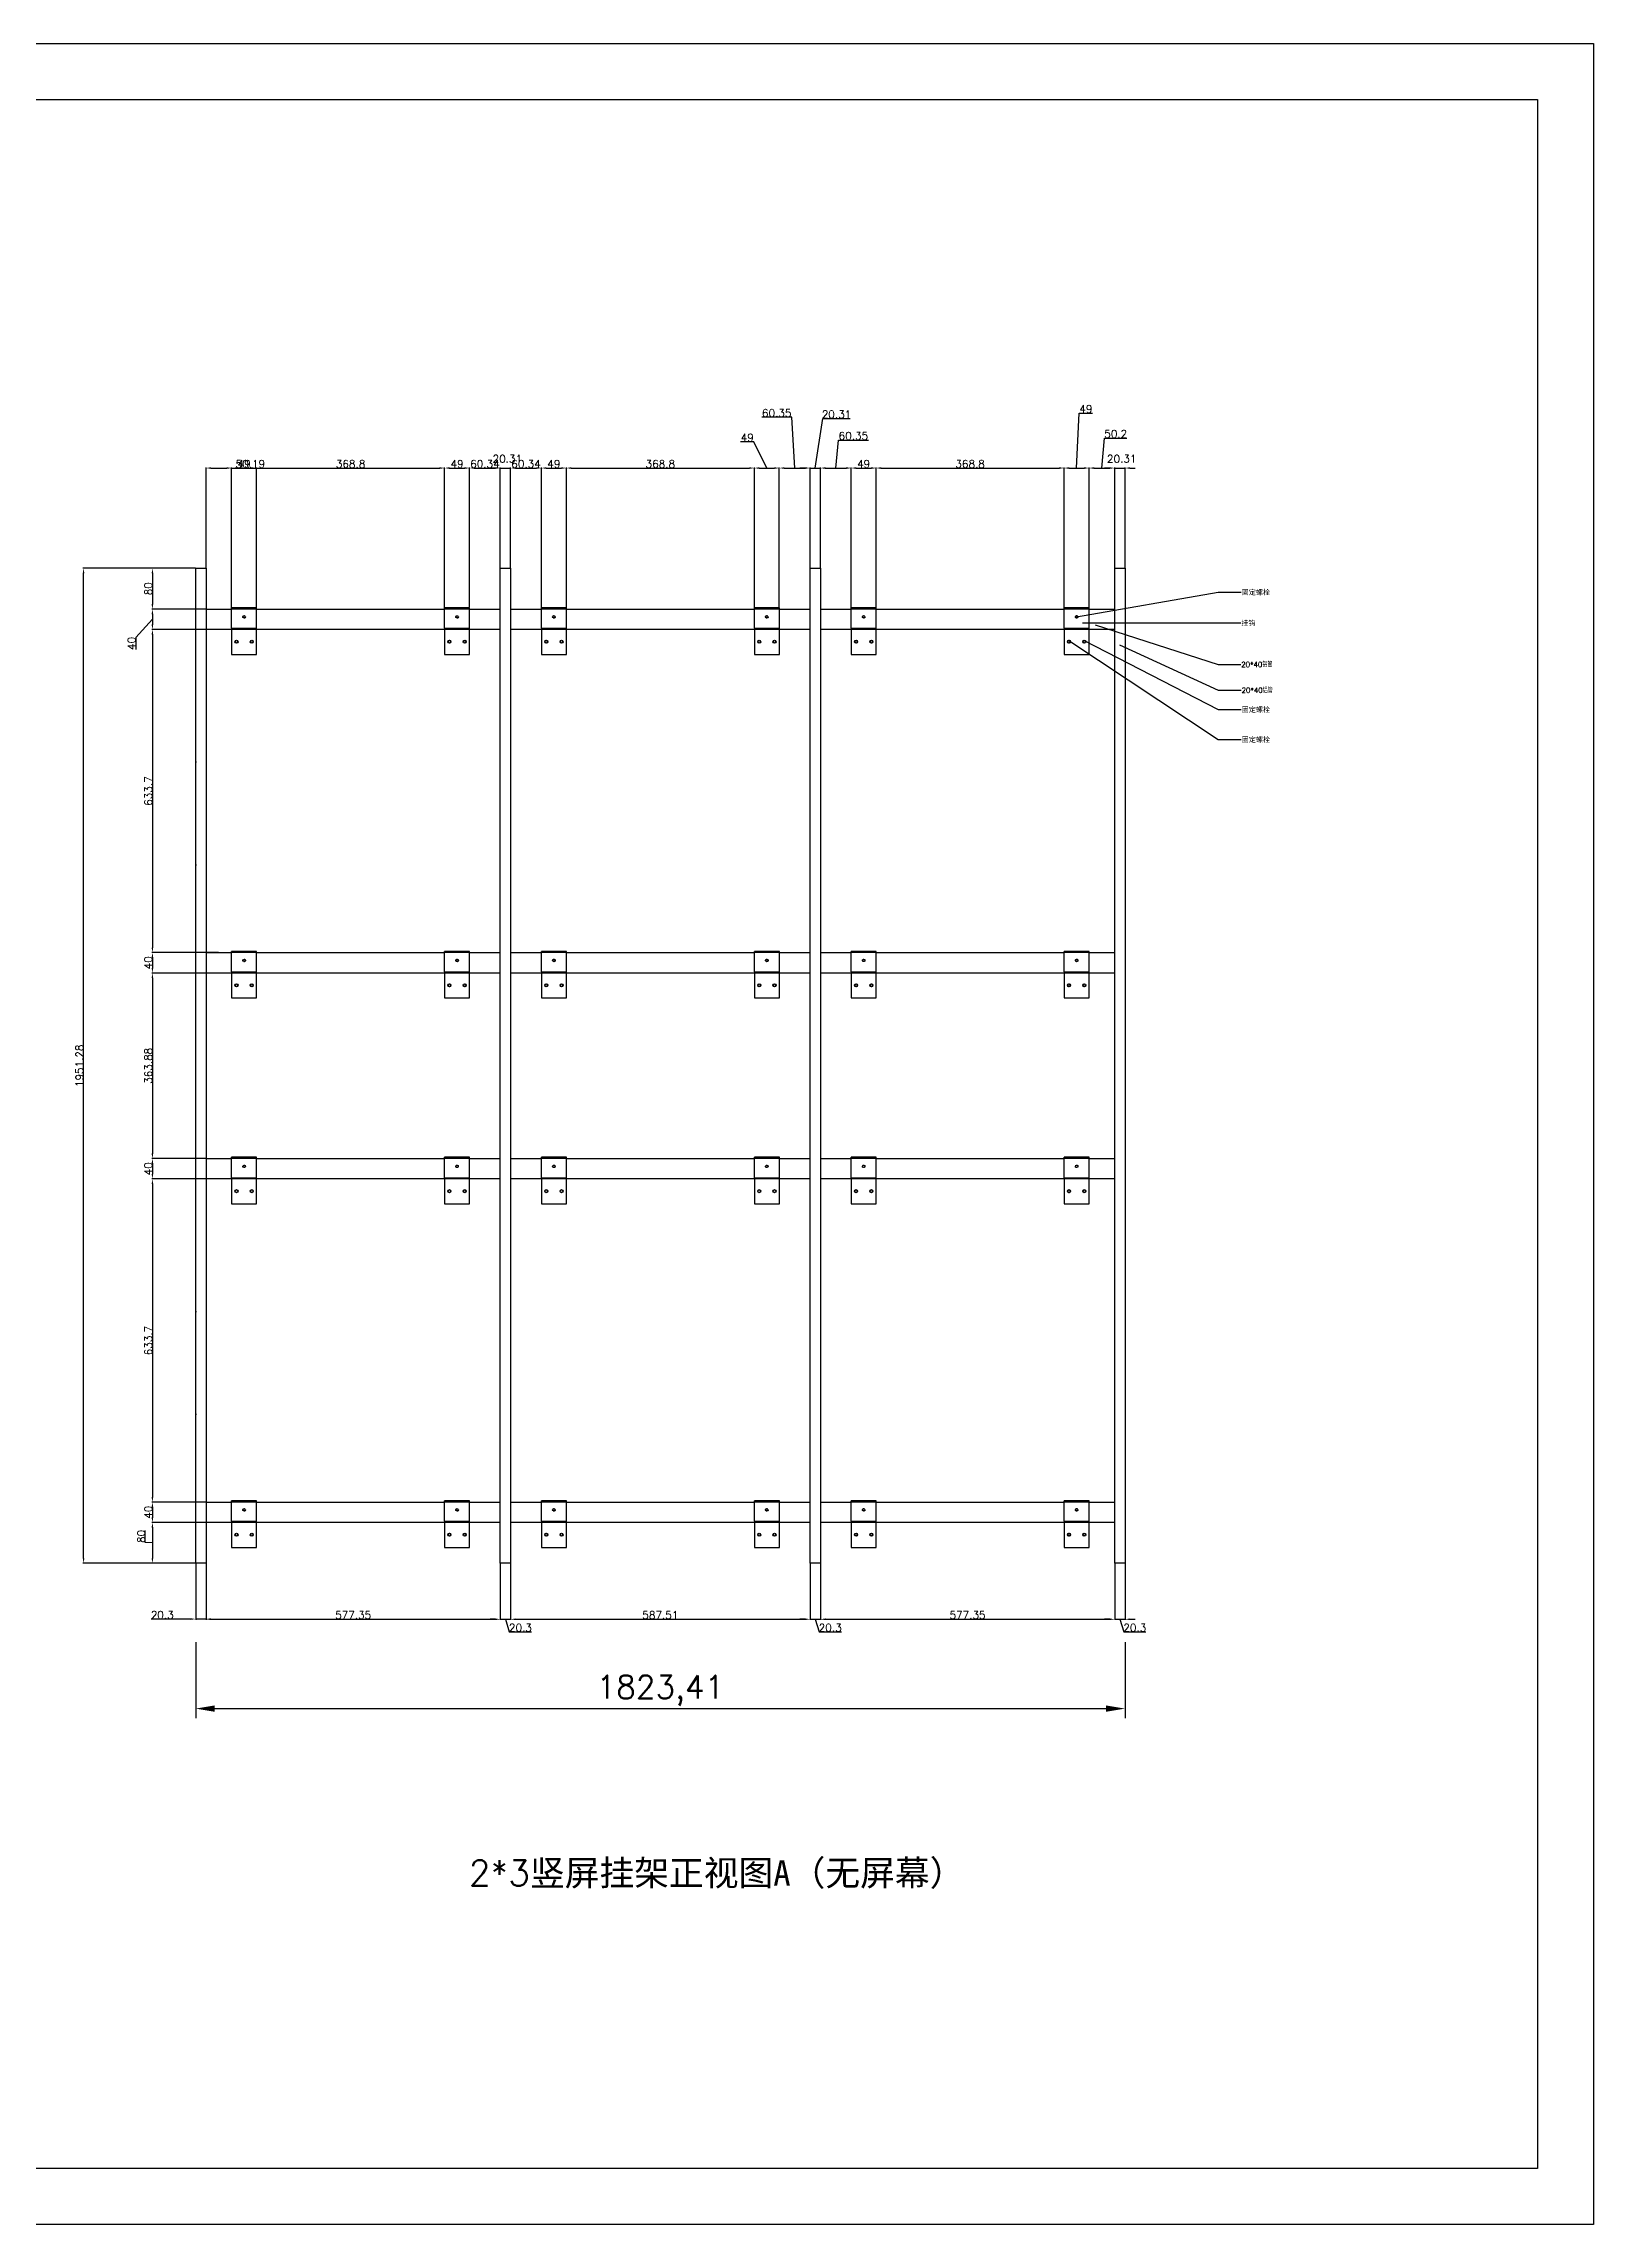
# Model space of a CAD drawing. Header units: millimetres. Extents: x -207 to 14821, y -6397 to 3639.
# Drawn here: x 2801 to 5841, y -6397 to -2120 of the extents above; entities that cross this region are included whole.
import ezdxf

# ---------------------------------------------------------------- set-up
doc = ezdxf.new("R2010")
doc.units = ezdxf.units.MM
doc.linetypes.add('HIDDEN', pattern=[0.375, 0.25, -0.125])
for name, color, linetype in [('02___PRT_ALL_AXES', 7, 'Continuous'), ('DEFAULT_2', 8, 'HIDDEN'), ('图框', 7, 'Continuous')]:
    doc.layers.add(name, color=color, linetype=linetype)
doc.layers.add('粗实线', color=7, linetype='Continuous', lineweight=25)
doc.styles.get("Standard").update_dxf_attribs({"font": 'txt', "bigfont": 'gbcbig.shx'})
doc.dimstyles.new('1-15', dxfattribs={"dimscale": 15, "dimtxt": 3, "dimasz": 2.5, "dimexe": 1.25, "dimexo": 0.625, "dimtad": 1, "dimtxsty": 'Standard', "dimcen": 2.5, "dimclrd": 4, "dimclre": 4, "dimclrt": 4, "dimadec": 0, "dimazin": 0, "dimtfac": 1, "dimtmove": 0, "dimatfit": 3, "dimfxl": 100, "dimfxlon": 1, "dimtfillclr": 4, "dimarcsym": 0})
doc.dimstyles.new('ISO-25', dxfattribs={"dimtxt": 7, "dimasz": 5, "dimexe": 1.25, "dimexo": 0.625, "dimtad": 1, "dimtxsty": 'Standard', "dimcen": 2.5, "dimclrd": 4, "dimclre": 4, "dimclrt": 4, "dimadec": 0, "dimazin": 0, "dimtfac": 1, "dimtmove": 0, "dimatfit": 3, "dimfxl": 1, "dimarcsym": 0})
doc.dimstyles.new('副本 ISO-25', dxfattribs={"dimtxt": 15, "dimasz": 10, "dimexe": 1.25, "dimexo": 0.625, "dimtad": 1, "dimdsep": 46, "dimtxsty": 'Standard', "dimcen": 2.5, "dimclrd": 4, "dimclre": 4, "dimclrt": 4, "dimadec": 0, "dimazin": 0, "dimtfac": 1, "dimtmove": 0, "dimatfit": 3, "dimfxl": 1, "dimarcsym": 0})

# ---------------------------------------------------------------- blocks, each defined once
blk = doc.blocks.new('hgfdhgdhgd')
at = {"color": 3, "linetype": 'Continuous'}
for p, q in [((-21144.3, 10464.5), (-21193.3, 10464.5)), ((-21193.3, 10424.5), (-21193.3, 10464.5)), ((-21144.3, 10462), (-21193.3, 10462)), ((-21144.3, 10424.5), (-21144.3, 10464.5)), ((-21193.3, 10424.5), (-21144.3, 10424.5))]:
    blk.add_line(p, q, dxfattribs=at)
at = {"color": 7, "linetype": 'Continuous'}
for p, q in [((-21193.3, 10424.5), (-21193.3, 10373)), ((-21144.3, 10373), (-21144.3, 10424.5))]:
    blk.add_line(p, q, dxfattribs=at)
at = {"layer": '02___PRT_ALL_AXES', "color": 7, "linetype": 'Continuous'}
blk.add_line((-21193.3, 10373), (-21144.3, 10373), dxfattribs=at)
at = {"layer": '02___PRT_ALL_AXES', "color": 3, "linetype": 'Continuous'}
blk.add_circle((-21168.8, 10446.7), 2.1, dxfattribs=at)
at = {"layer": '02___PRT_ALL_AXES', "color": 7, "linetype": 'Continuous'}
for centre in [(-21183.8, 10398), (-21153.8, 10398)]:
    blk.add_circle(centre, 3, dxfattribs=at)
at = {"layer": 'DEFAULT_2', "color": 8, "linetype": 'HIDDEN'}
blk.add_circle((-21168.8, 10446.7), 2.5, dxfattribs=at)
blk = doc.blocks.new('S')
at = {"color": 2}
for p, q in [((3203.4, 2460.5), (3223.7, 2460.5)), ((3203.4, 509.2), (3203.4, 2460.5)), ((3223.7, 2460.5), (3223.7, 509.2)), ((3223.7, 509.2), (3203.4, 509.2))]:
    blk.add_line(p, q, dxfattribs=at)
blk = doc.blocks.new('*D68')
at = {"color": 4, "lineweight": -2}
for p, q in [((3098.9, -5255.4), (3098.9, -5404.4)), ((4922.3, -5255.4), (4922.3, -5404.4)), ((3136.4, -5385.6), (4884.8, -5385.6))]:
    blk.add_line(p, q, dxfattribs=at)
at = {"color": 4}
for points in [[(3136.4, -5379.4), (3136.4, -5391.9), (3098.9, -5385.6)], [(4884.8, -5379.4), (4884.8, -5391.9), (4922.3, -5385.6)]]:
    blk.add_solid(points, dxfattribs=at)
at = {"layer": 'Defpoints', "color": 0}
for p in [(3098.9, -5246), (4922.3, -5246), (4922.3, -5385.6)]:
    blk.add_point(p, dxfattribs=at)
at = {"color": 4, "insert": (4010.6, -5350), "char_height": 45, "attachment_point": 5}
blk.add_mtext('1823,41', dxfattribs=at)
blk = doc.blocks.new('*D89')
at = {"color": 4, "lineweight": -2}
for p, q in [((3098.3, -3149.3), (2877.7, -3149.3)), ((2879, -5090.6), (2879, -3159.3)), ((3098.3, -5100.6), (2877.7, -5100.6))]:
    blk.add_line(p, q, dxfattribs=at)
at = {"color": 4}
for points in [[(2877.3, -3159.3), (2880.6, -3159.3), (2879, -3149.3)], [(2877.3, -5090.6), (2880.6, -5090.6), (2879, -5100.6)]]:
    blk.add_solid(points, dxfattribs=at)
at = {"layer": 'Defpoints', "color": 0}
for p in [(2879, -3149.3), (3098.9, -3149.3), (3098.9, -5100.6)]:
    blk.add_point(p, dxfattribs=at)
at = {"color": 4, "insert": (2870.9, -4125), "char_height": 15, "attachment_point": 5, "rotation": 90}
blk.add_mtext('1951.28', dxfattribs=at)
blk = doc.blocks.new('*D90')
at = {"color": 4, "lineweight": -2}
for p, q in [((3098.9, -5101.2), (3098.9, -5211.2)), ((3119.2, -5101.2), (3119.2, -5211.2)), ((3088.9, -5210), (3011.4, -5210)), ((3119.2, -5210), (3098.9, -5210)), ((3129.2, -5210), (3139.2, -5210))]:
    blk.add_line(p, q, dxfattribs=at)
at = {"color": 4}
for points in [[(3088.9, -5208.3), (3088.9, -5211.7), (3098.9, -5210)], [(3129.2, -5208.3), (3129.2, -5211.7), (3119.2, -5210)]]:
    blk.add_solid(points, dxfattribs=at)
at = {"layer": 'Defpoints', "color": 0}
for p in [(3098.9, -5100.6), (3119.2, -5100.6), (3119.2, -5210)]:
    blk.add_point(p, dxfattribs=at)
at = {"color": 4, "insert": (3033.3, -5201.9), "char_height": 15, "attachment_point": 5}
blk.add_mtext('20.3', dxfattribs=at)
blk = doc.blocks.new('*D91')
at = {"color": 4, "lineweight": -2}
for p, q in [((3119.2, -5101.2), (3119.2, -5211.7)), ((3696.6, -5101.2), (3696.6, -5211.7)), ((3129.2, -5210.4), (3686.6, -5210.4))]:
    blk.add_line(p, q, dxfattribs=at)
at = {"color": 4}
for points in [[(3129.2, -5208.7), (3129.2, -5212.1), (3119.2, -5210.4)], [(3686.6, -5208.7), (3686.6, -5212.1), (3696.6, -5210.4)]]:
    blk.add_solid(points, dxfattribs=at)
at = {"layer": 'Defpoints', "color": 0}
for p in [(3119.2, -5100.6), (3696.6, -5100.6), (3696.6, -5210.4)]:
    blk.add_point(p, dxfattribs=at)
at = {"color": 4, "insert": (3407.9, -5202.3), "char_height": 15, "attachment_point": 5}
blk.add_mtext('577.35', dxfattribs=at)
blk = doc.blocks.new('*D92')
at = {"color": 4, "lineweight": -2}
for p, q in [((3696.6, -5101.2), (3696.6, -5211.7)), ((3716.9, -5101.2), (3716.9, -5211.7)), ((3686.6, -5210.4), (3676.6, -5210.4)), ((3696.6, -5210.4), (3716.9, -5210.4)), ((3696.6, -5210.4), (3716.9, -5210.4)), ((3706.7, -5210.4), (3714.1, -5235.1)), ((3726.9, -5210.4), (3736.9, -5210.4)), ((3714.1, -5235.1), (3757.9, -5235.1))]:
    blk.add_line(p, q, dxfattribs=at)
at = {"color": 4}
for points in [[(3686.6, -5208.7), (3686.6, -5212.1), (3696.6, -5210.4)], [(3726.9, -5208.7), (3726.9, -5212.1), (3716.9, -5210.4)]]:
    blk.add_solid(points, dxfattribs=at)
at = {"layer": 'Defpoints', "color": 0}
for p in [(3696.6, -5100.6), (3716.9, -5100.6), (3716.9, -5210.4)]:
    blk.add_point(p, dxfattribs=at)
at = {"color": 4, "insert": (3736, -5227), "char_height": 15, "attachment_point": 5}
blk.add_mtext('20.3', dxfattribs=at)
blk = doc.blocks.new('*D93')
at = {"color": 4, "lineweight": -2}
for p, q in [((3716.9, -5101.2), (3716.9, -5211.7)), ((4304.4, -5101.2), (4304.4, -5211.7)), ((3726.9, -5210.4), (4294.4, -5210.4))]:
    blk.add_line(p, q, dxfattribs=at)
at = {"color": 4}
for points in [[(3726.9, -5208.7), (3726.9, -5212.1), (3716.9, -5210.4)], [(4294.4, -5208.7), (4294.4, -5212.1), (4304.4, -5210.4)]]:
    blk.add_solid(points, dxfattribs=at)
at = {"layer": 'Defpoints', "color": 0}
for p in [(3716.9, -5100.6), (4304.4, -5100.6), (4304.4, -5210.4)]:
    blk.add_point(p, dxfattribs=at)
at = {"color": 4, "insert": (4010.6, -5202.3), "char_height": 15, "attachment_point": 5}
blk.add_mtext('587.51', dxfattribs=at)
blk = doc.blocks.new('*D94')
at = {"color": 4, "lineweight": -2}
for p, q in [((4304.4, -5101.2), (4304.4, -5211.7)), ((4324.7, -5101.2), (4324.7, -5211.7)), ((4294.4, -5210.4), (4284.4, -5210.4)), ((4304.4, -5210.4), (4324.7, -5210.4)), ((4304.4, -5210.4), (4324.7, -5210.4)), ((4314.5, -5210.4), (4321.9, -5235.1)), ((4334.7, -5210.4), (4344.7, -5210.4)), ((4321.9, -5235.1), (4365.7, -5235.1))]:
    blk.add_line(p, q, dxfattribs=at)
at = {"color": 4}
for points in [[(4294.4, -5208.7), (4294.4, -5212.1), (4304.4, -5210.4)], [(4334.7, -5208.7), (4334.7, -5212.1), (4324.7, -5210.4)]]:
    blk.add_solid(points, dxfattribs=at)
at = {"layer": 'Defpoints', "color": 0}
for p in [(4304.4, -5100.6), (4324.7, -5100.6), (4324.7, -5210.4)]:
    blk.add_point(p, dxfattribs=at)
at = {"color": 4, "insert": (4343.8, -5227), "char_height": 15, "attachment_point": 5}
blk.add_mtext('20.3', dxfattribs=at)
blk = doc.blocks.new('*D95')
at = {"color": 4, "lineweight": -2}
for p, q in [((4324.7, -5101.2), (4324.7, -5211.7)), ((4902, -5101.2), (4902, -5211.7)), ((4334.7, -5210.4), (4892, -5210.4))]:
    blk.add_line(p, q, dxfattribs=at)
at = {"color": 4}
for points in [[(4334.7, -5208.7), (4334.7, -5212.1), (4324.7, -5210.4)], [(4892, -5208.7), (4892, -5212.1), (4902, -5210.4)]]:
    blk.add_solid(points, dxfattribs=at)
at = {"layer": 'Defpoints', "color": 0}
for p in [(4324.7, -5100.6), (4902, -5100.6), (4902, -5210.4)]:
    blk.add_point(p, dxfattribs=at)
at = {"color": 4, "insert": (4613.3, -5202.3), "char_height": 15, "attachment_point": 5}
blk.add_mtext('577.35', dxfattribs=at)
blk = doc.blocks.new('*D96')
at = {"color": 4, "lineweight": -2}
for p, q in [((4902, -5101.2), (4902, -5211.7)), ((4922.3, -5101.2), (4922.3, -5211.7)), ((4892, -5210.4), (4882, -5210.4)), ((4902, -5210.4), (4922.3, -5210.4)), ((4902, -5210.4), (4922.3, -5210.4)), ((4912.2, -5210.4), (4919.6, -5235.1)), ((4932.3, -5210.4), (4942.3, -5210.4)), ((4919.6, -5235.1), (4963.3, -5235.1))]:
    blk.add_line(p, q, dxfattribs=at)
at = {"color": 4}
for points in [[(4892, -5208.7), (4892, -5212.1), (4902, -5210.4)], [(4932.3, -5208.7), (4932.3, -5212.1), (4922.3, -5210.4)]]:
    blk.add_solid(points, dxfattribs=at)
at = {"layer": 'Defpoints', "color": 0}
for p in [(4902, -5100.6), (4922.3, -5100.6), (4922.3, -5210.4)]:
    blk.add_point(p, dxfattribs=at)
at = {"color": 4, "insert": (4941.5, -5227), "char_height": 15, "attachment_point": 5}
blk.add_mtext('20.3', dxfattribs=at)
blk = doc.blocks.new('*D97')
at = {"color": 4, "lineweight": -2}
for p, q in [((3098.3, -3149.3), (3012.8, -3149.3)), ((3014, -3159.3), (3014, -3219.3)), ((3118.6, -3229.3), (3012.8, -3229.3))]:
    blk.add_line(p, q, dxfattribs=at)
at = {"color": 4}
for points in [[(3012.4, -3159.3), (3015.7, -3159.3), (3014, -3149.3)], [(3012.4, -3219.3), (3015.7, -3219.3), (3014, -3229.3)]]:
    blk.add_solid(points, dxfattribs=at)
at = {"layer": 'Defpoints', "color": 0}
for p in [(3098.9, -3149.3), (3014, -3229.3), (3119.2, -3229.3)]:
    blk.add_point(p, dxfattribs=at)
at = {"color": 4, "insert": (3005.9, -3189.3), "char_height": 15, "attachment_point": 5, "rotation": 90}
blk.add_mtext('80', dxfattribs=at)
blk = doc.blocks.new('*D98')
at = {"color": 4, "lineweight": -2}
for p, q in [((3014, -3249.3), (2981.2, -3284.8)), ((3118.6, -3229.3), (3012.8, -3229.3)), ((3014, -3239.3), (3014, -3259.3)), ((2981.2, -3284.8), (2981.2, -3308.5)), ((3118.6, -3269.3), (3012.8, -3269.3))]:
    blk.add_line(p, q, dxfattribs=at)
at = {"color": 4}
for points in [[(3012.4, -3239.3), (3015.7, -3239.3), (3014, -3229.3)], [(3012.4, -3259.3), (3015.7, -3259.3), (3014, -3269.3)]]:
    blk.add_solid(points, dxfattribs=at)
at = {"layer": 'Defpoints', "color": 0}
for p in [(3119.2, -3229.3), (3014, -3269.3), (3119.2, -3269.3)]:
    blk.add_point(p, dxfattribs=at)
at = {"color": 4, "insert": (2973.1, -3296.7), "char_height": 15, "attachment_point": 5, "rotation": 90}
blk.add_mtext('40', dxfattribs=at)
blk = doc.blocks.new('*D99')
at = {"color": 4, "lineweight": -2}
for p, q in [((3118.6, -3269.3), (3012.8, -3269.3)), ((3014, -3279.3), (3014, -3893)), ((3143.7, -3903), (3012.8, -3903))]:
    blk.add_line(p, q, dxfattribs=at)
at = {"color": 4}
for points in [[(3012.4, -3279.3), (3015.7, -3279.3), (3014, -3269.3)], [(3012.4, -3893), (3015.7, -3893), (3014, -3903)]]:
    blk.add_solid(points, dxfattribs=at)
at = {"layer": 'Defpoints', "color": 0}
for p in [(3119.2, -3269.3), (3014, -3903), (3144.3, -3903)]:
    blk.add_point(p, dxfattribs=at)
at = {"color": 4, "insert": (3005.9, -3586.2), "char_height": 15, "attachment_point": 5, "rotation": 90}
blk.add_mtext('633.7', dxfattribs=at)
blk = doc.blocks.new('*D100')
at = {"color": 4, "lineweight": -2}
for p, q in [((3143.7, -3903), (3012.8, -3903)), ((3014, -3913), (3014, -3933)), ((3118.6, -3943), (3012.8, -3943))]:
    blk.add_line(p, q, dxfattribs=at)
at = {"color": 4}
for points in [[(3012.4, -3913), (3015.7, -3913), (3014, -3903)], [(3012.4, -3933), (3015.7, -3933), (3014, -3943)]]:
    blk.add_solid(points, dxfattribs=at)
at = {"layer": 'Defpoints', "color": 0}
for p in [(3144.3, -3903), (3014, -3943), (3119.2, -3943)]:
    blk.add_point(p, dxfattribs=at)
at = {"color": 4, "insert": (3005.9, -3923), "char_height": 15, "attachment_point": 5, "rotation": 90}
blk.add_mtext('40', dxfattribs=at)
blk = doc.blocks.new('*D101')
at = {"color": 4, "lineweight": -2}
for p, q in [((3118.6, -3943), (3012.8, -3943)), ((3014, -3953), (3014, -4296.9)), ((3118.6, -4306.9), (3012.8, -4306.9))]:
    blk.add_line(p, q, dxfattribs=at)
at = {"color": 4}
for points in [[(3012.4, -3953), (3015.7, -3953), (3014, -3943)], [(3012.4, -4296.9), (3015.7, -4296.9), (3014, -4306.9)]]:
    blk.add_solid(points, dxfattribs=at)
at = {"layer": 'Defpoints', "color": 0}
for p in [(3119.2, -3943), (3014, -4306.9), (3119.2, -4306.9)]:
    blk.add_point(p, dxfattribs=at)
at = {"color": 4, "insert": (3005.9, -4125), "char_height": 15, "attachment_point": 5, "rotation": 90}
blk.add_mtext('363.88', dxfattribs=at)
blk = doc.blocks.new('*D102')
at = {"color": 4, "lineweight": -2}
for p, q in [((3118.6, -4306.9), (3012.8, -4306.9)), ((3014, -4316.9), (3014, -4336.9)), ((3118.6, -4346.9), (3012.8, -4346.9))]:
    blk.add_line(p, q, dxfattribs=at)
at = {"color": 4}
for points in [[(3012.4, -4316.9), (3015.7, -4316.9), (3014, -4306.9)], [(3012.4, -4336.9), (3015.7, -4336.9), (3014, -4346.9)]]:
    blk.add_solid(points, dxfattribs=at)
at = {"layer": 'Defpoints', "color": 0}
for p in [(3119.2, -4306.9), (3014, -4346.9), (3119.2, -4346.9)]:
    blk.add_point(p, dxfattribs=at)
at = {"color": 4, "insert": (3005.9, -4326.9), "char_height": 15, "attachment_point": 5, "rotation": 90}
blk.add_mtext('40', dxfattribs=at)
blk = doc.blocks.new('*D103')
at = {"color": 4, "lineweight": -2}
for p, q in [((3118.6, -4346.9), (3012.8, -4346.9)), ((3014, -4356.9), (3014, -4970.6)), ((3118.6, -4980.6), (3012.8, -4980.6))]:
    blk.add_line(p, q, dxfattribs=at)
at = {"color": 4}
for points in [[(3012.4, -4356.9), (3015.7, -4356.9), (3014, -4346.9)], [(3012.4, -4970.6), (3015.7, -4970.6), (3014, -4980.6)]]:
    blk.add_solid(points, dxfattribs=at)
at = {"layer": 'Defpoints', "color": 0}
for p in [(3119.2, -4346.9), (3014, -4980.6), (3119.2, -4980.6)]:
    blk.add_point(p, dxfattribs=at)
at = {"color": 4, "insert": (3005.9, -4663.8), "char_height": 15, "attachment_point": 5, "rotation": 90}
blk.add_mtext('633.7', dxfattribs=at)
blk = doc.blocks.new('*D104')
at = {"color": 4, "lineweight": -2}
for p, q in [((3118.6, -4980.6), (3012.8, -4980.6)), ((3014, -4990.6), (3014, -5010.6)), ((3118.6, -5020.6), (3012.8, -5020.6))]:
    blk.add_line(p, q, dxfattribs=at)
at = {"color": 4}
for points in [[(3012.4, -4990.6), (3015.7, -4990.6), (3014, -4980.6)], [(3012.4, -5010.6), (3015.7, -5010.6), (3014, -5020.6)]]:
    blk.add_solid(points, dxfattribs=at)
at = {"layer": 'Defpoints', "color": 0}
for p in [(3119.2, -4980.6), (3014, -5020.6), (3119.2, -5020.6)]:
    blk.add_point(p, dxfattribs=at)
at = {"color": 4, "insert": (3005.9, -5000.6), "char_height": 15, "attachment_point": 5, "rotation": 90}
blk.add_mtext('40', dxfattribs=at)
blk = doc.blocks.new('*D105')
at = {"color": 4, "lineweight": -2}
for p, q in [((3000.1, -5059.8), (3000.1, -5036)), ((3118.6, -5020.6), (3012.8, -5020.6)), ((3014, -5030.6), (3014, -5090.6)), ((3014, -5060.6), (3000.1, -5059.8)), ((3118.6, -5100.6), (3012.8, -5100.6))]:
    blk.add_line(p, q, dxfattribs=at)
at = {"color": 4}
for points in [[(3012.4, -5030.6), (3015.7, -5030.6), (3014, -5020.6)], [(3012.4, -5090.6), (3015.7, -5090.6), (3014, -5100.6)]]:
    blk.add_solid(points, dxfattribs=at)
at = {"layer": 'Defpoints', "color": 0}
for p in [(3119.2, -5020.6), (3014, -5100.6), (3119.2, -5100.6)]:
    blk.add_point(p, dxfattribs=at)
at = {"color": 4, "insert": (2992, -5047.9), "char_height": 15, "attachment_point": 5, "rotation": 90}
blk.add_mtext('80', dxfattribs=at)
blk = doc.blocks.new('*D106')
at = {"color": 4, "lineweight": -2}
for p, q in [((3119.2, -3148.7), (3119.2, -2951.5)), ((3129.2, -2952.7), (3159.4, -2952.7)), ((3169.4, -3226.2), (3169.4, -2951.5)), ((3169.4, -2952.7), (3233.2, -2952.7))]:
    blk.add_line(p, q, dxfattribs=at)
at = {"color": 4}
for points in [[(3129.2, -2951), (3129.2, -2954.4), (3119.2, -2952.7)], [(3159.4, -2951), (3159.4, -2954.4), (3169.4, -2952.7)]]:
    blk.add_solid(points, dxfattribs=at)
at = {"layer": 'Defpoints', "color": 0}
for p in [(3169.4, -2952.7), (3119.2, -3149.3), (3169.4, -3226.8)]:
    blk.add_point(p, dxfattribs=at)
at = {"color": 4, "insert": (3206.3, -2944.6), "char_height": 15, "attachment_point": 5}
blk.add_mtext('50.19', dxfattribs=at)
blk = doc.blocks.new('*D107')
at = {"color": 4, "lineweight": -2}
for p, q in [((3169.4, -3226.2), (3169.4, -2951.5)), ((3179.4, -2952.7), (3208.4, -2952.7)), ((3218.4, -3226.2), (3218.4, -2951.5))]:
    blk.add_line(p, q, dxfattribs=at)
at = {"color": 4}
for points in [[(3179.4, -2951), (3179.4, -2954.4), (3169.4, -2952.7)], [(3208.4, -2951), (3208.4, -2954.4), (3218.4, -2952.7)]]:
    blk.add_solid(points, dxfattribs=at)
at = {"layer": 'Defpoints', "color": 0}
for p in [(3218.4, -2952.7), (3169.4, -3226.8), (3218.4, -3226.8)]:
    blk.add_point(p, dxfattribs=at)
at = {"color": 4, "insert": (3193.9, -2944.6), "char_height": 15, "attachment_point": 5}
blk.add_mtext('49', dxfattribs=at)
blk = doc.blocks.new('*D108')
at = {"color": 4, "lineweight": -2}
for p, q in [((3218.4, -3226.2), (3218.4, -2951.5)), ((3228.4, -2952.7), (3577.2, -2952.7)), ((3587.2, -3226.2), (3587.2, -2951.5))]:
    blk.add_line(p, q, dxfattribs=at)
at = {"color": 4}
for points in [[(3228.4, -2951), (3228.4, -2954.4), (3218.4, -2952.7)], [(3577.2, -2951), (3577.2, -2954.4), (3587.2, -2952.7)]]:
    blk.add_solid(points, dxfattribs=at)
at = {"layer": 'Defpoints', "color": 0}
for p in [(3587.2, -2952.7), (3218.4, -3226.8), (3587.2, -3226.8)]:
    blk.add_point(p, dxfattribs=at)
at = {"color": 4, "insert": (3402.8, -2944.6), "char_height": 15, "attachment_point": 5}
blk.add_mtext('368.8', dxfattribs=at)
blk = doc.blocks.new('*D109')
at = {"color": 4, "lineweight": -2}
for p, q in [((3587.2, -3226.2), (3587.2, -2951.5)), ((3597.2, -2952.7), (3626.2, -2952.7)), ((3636.2, -3225.6), (3636.2, -2951.5))]:
    blk.add_line(p, q, dxfattribs=at)
at = {"color": 4}
for points in [[(3597.2, -2951), (3597.2, -2954.4), (3587.2, -2952.7)], [(3626.2, -2951), (3626.2, -2954.4), (3636.2, -2952.7)]]:
    blk.add_solid(points, dxfattribs=at)
at = {"layer": 'Defpoints', "color": 0}
for p in [(3636.2, -2952.7), (3587.2, -3226.8), (3636.2, -3226.2)]:
    blk.add_point(p, dxfattribs=at)
at = {"color": 4, "insert": (3611.7, -2944.6), "char_height": 15, "attachment_point": 5}
blk.add_mtext('49', dxfattribs=at)
blk = doc.blocks.new('*D110')
at = {"color": 4, "lineweight": -2}
for p, q in [((3636.2, -3225.6), (3636.2, -2951.5)), ((3646.2, -2952.7), (3686.6, -2952.7)), ((3696.6, -3148.7), (3696.6, -2951.5))]:
    blk.add_line(p, q, dxfattribs=at)
at = {"color": 4}
for points in [[(3646.2, -2951), (3646.2, -2954.4), (3636.2, -2952.7)], [(3686.6, -2951), (3686.6, -2954.4), (3696.6, -2952.7)]]:
    blk.add_solid(points, dxfattribs=at)
at = {"layer": 'Defpoints', "color": 0}
for p in [(3696.6, -2952.7), (3696.6, -3149.3), (3636.2, -3226.2)]:
    blk.add_point(p, dxfattribs=at)
at = {"color": 4, "insert": (3666.4, -2944.6), "char_height": 15, "attachment_point": 5}
blk.add_mtext('60.34', dxfattribs=at)
blk = doc.blocks.new('*D111')
at = {"color": 4, "lineweight": -2}
for p, q in [((3686.6, -2952.7), (3676.6, -2952.7)), ((3696.6, -3148.7), (3696.6, -2951.5)), ((3696.6, -2952.7), (3716.9, -2952.7)), ((3716.9, -3148.7), (3716.9, -2951.5)), ((3726.9, -2952.7), (3736.9, -2952.7))]:
    blk.add_line(p, q, dxfattribs=at)
at = {"color": 4}
for points in [[(3686.6, -2951), (3686.6, -2954.4), (3696.6, -2952.7)], [(3726.9, -2951), (3726.9, -2954.4), (3716.9, -2952.7)]]:
    blk.add_solid(points, dxfattribs=at)
at = {"layer": 'Defpoints', "color": 0}
for p in [(3716.9, -2952.7), (3696.6, -3149.3), (3716.9, -3149.3)]:
    blk.add_point(p, dxfattribs=at)
at = {"color": 4, "insert": (3710.3, -2934.6), "char_height": 15, "attachment_point": 5}
blk.add_mtext('20.31', dxfattribs=at)
blk = doc.blocks.new('*D112')
at = {"color": 4, "lineweight": -2}
for p, q in [((3716.9, -3148.7), (3716.9, -2951.5)), ((3726.9, -2952.7), (3767.2, -2952.7)), ((3777.2, -3226.2), (3777.2, -2951.5))]:
    blk.add_line(p, q, dxfattribs=at)
at = {"color": 4}
for points in [[(3726.9, -2951), (3726.9, -2954.4), (3716.9, -2952.7)], [(3767.2, -2951), (3767.2, -2954.4), (3777.2, -2952.7)]]:
    blk.add_solid(points, dxfattribs=at)
at = {"layer": 'Defpoints', "color": 0}
for p in [(3777.2, -2952.7), (3716.9, -3149.3), (3777.2, -3226.8)]:
    blk.add_point(p, dxfattribs=at)
at = {"color": 4, "insert": (3747.1, -2944.6), "char_height": 15, "attachment_point": 5}
blk.add_mtext('60.34', dxfattribs=at)
blk = doc.blocks.new('*D113')
at = {"color": 4, "lineweight": -2}
for p, q in [((3777.2, -3226.2), (3777.2, -2951.5)), ((3787.2, -2952.7), (3816.2, -2952.7)), ((3826.2, -3226.2), (3826.2, -2951.5))]:
    blk.add_line(p, q, dxfattribs=at)
at = {"color": 4}
for points in [[(3787.2, -2951), (3787.2, -2954.4), (3777.2, -2952.7)], [(3816.2, -2951), (3816.2, -2954.4), (3826.2, -2952.7)]]:
    blk.add_solid(points, dxfattribs=at)
at = {"layer": 'Defpoints', "color": 0}
for p in [(3826.2, -2952.7), (3777.2, -3226.8), (3826.2, -3226.8)]:
    blk.add_point(p, dxfattribs=at)
at = {"color": 4, "insert": (3801.7, -2944.6), "char_height": 15, "attachment_point": 5}
blk.add_mtext('49', dxfattribs=at)
blk = doc.blocks.new('*D114')
at = {"color": 4, "lineweight": -2}
for p, q in [((3826.2, -3226.2), (3826.2, -2951.5)), ((3836.2, -2952.7), (4185, -2952.7)), ((4195, -3226.2), (4195, -2951.5))]:
    blk.add_line(p, q, dxfattribs=at)
at = {"color": 4}
for points in [[(3836.2, -2951), (3836.2, -2954.4), (3826.2, -2952.7)], [(4185, -2951), (4185, -2954.4), (4195, -2952.7)]]:
    blk.add_solid(points, dxfattribs=at)
at = {"layer": 'Defpoints', "color": 0}
for p in [(4195, -2952.7), (3826.2, -3226.8), (4195, -3226.8)]:
    blk.add_point(p, dxfattribs=at)
at = {"color": 4, "insert": (4010.6, -2944.6), "char_height": 15, "attachment_point": 5}
blk.add_mtext('368.8', dxfattribs=at)
blk = doc.blocks.new('*D115')
at = {"color": 4, "lineweight": -2}
for p, q in [((4194.3, -2901), (4168, -2901)), ((4219.5, -2952.7), (4194.3, -2901)), ((4195, -3226.2), (4195, -2951.5)), ((4205, -2952.7), (4234, -2952.7)), ((4244, -3225.6), (4244, -2951.5))]:
    blk.add_line(p, q, dxfattribs=at)
at = {"color": 4}
for points in [[(4205, -2951), (4205, -2954.4), (4195, -2952.7)], [(4234, -2951), (4234, -2954.4), (4244, -2952.7)]]:
    blk.add_solid(points, dxfattribs=at)
at = {"layer": 'Defpoints', "color": 0}
for p in [(4244, -2952.7), (4195, -3226.8), (4244, -3226.2)]:
    blk.add_point(p, dxfattribs=at)
at = {"color": 4, "insert": (4181.1, -2892.9), "char_height": 15, "attachment_point": 5}
blk.add_mtext('49', dxfattribs=at)
blk = doc.blocks.new('*D116')
at = {"color": 4, "lineweight": -2}
for p, q in [((4268.3, -2853), (4209.5, -2853)), ((4274.2, -2952.7), (4268.3, -2853)), ((4244, -3225.6), (4244, -2951.5)), ((4254, -2952.7), (4294.4, -2952.7)), ((4304.4, -3148.7), (4304.4, -2951.5))]:
    blk.add_line(p, q, dxfattribs=at)
at = {"color": 4}
for points in [[(4254, -2951), (4254, -2954.4), (4244, -2952.7)], [(4294.4, -2951), (4294.4, -2954.4), (4304.4, -2952.7)]]:
    blk.add_solid(points, dxfattribs=at)
at = {"layer": 'Defpoints', "color": 0}
for p in [(4304.4, -2952.7), (4304.4, -3149.3), (4244, -3226.2)]:
    blk.add_point(p, dxfattribs=at)
at = {"color": 4, "insert": (4238.9, -2844.9), "char_height": 15, "attachment_point": 5}
blk.add_mtext('60.35', dxfattribs=at)
blk = doc.blocks.new('*D117')
at = {"color": 4, "lineweight": -2}
for p, q in [((4314.5, -2952.7), (4329.3, -2855.6)), ((4329.3, -2855.6), (4383.1, -2855.6)), ((4294.4, -2952.7), (4284.4, -2952.7)), ((4304.4, -3148.7), (4304.4, -2951.5)), ((4304.4, -2952.7), (4324.7, -2952.7)), ((4304.4, -2952.7), (4324.7, -2952.7)), ((4324.7, -3148.1), (4324.7, -2951.5)), ((4334.7, -2952.7), (4344.7, -2952.7))]:
    blk.add_line(p, q, dxfattribs=at)
at = {"color": 4}
for points in [[(4294.4, -2951), (4294.4, -2954.4), (4304.4, -2952.7)], [(4334.7, -2951), (4334.7, -2954.4), (4324.7, -2952.7)]]:
    blk.add_solid(points, dxfattribs=at)
at = {"layer": 'Defpoints', "color": 0}
for p in [(4324.7, -2952.7), (4304.4, -3149.3), (4324.7, -3148.7)]:
    blk.add_point(p, dxfattribs=at)
at = {"color": 4, "insert": (4356.2, -2847.5), "char_height": 15, "attachment_point": 5}
blk.add_mtext('20.31', dxfattribs=at)
blk = doc.blocks.new('*D118')
at = {"color": 4, "lineweight": -2}
for p, q in [((4354.9, -2952.7), (4360, -2897.7)), ((4360, -2897.7), (4418.8, -2897.7)), ((4324.7, -3148.1), (4324.7, -2951.5)), ((4334.7, -2952.7), (4375, -2952.7)), ((4385, -3226.2), (4385, -2951.5))]:
    blk.add_line(p, q, dxfattribs=at)
at = {"color": 4}
for points in [[(4334.7, -2951), (4334.7, -2954.4), (4324.7, -2952.7)], [(4375, -2951), (4375, -2954.4), (4385, -2952.7)]]:
    blk.add_solid(points, dxfattribs=at)
at = {"layer": 'Defpoints', "color": 0}
for p in [(4385, -2952.7), (4324.7, -3148.7), (4385, -3226.8)]:
    blk.add_point(p, dxfattribs=at)
at = {"color": 4, "insert": (4389.4, -2889.6), "char_height": 15, "attachment_point": 5}
blk.add_mtext('60.35', dxfattribs=at)
blk = doc.blocks.new('*D119')
at = {"color": 4, "lineweight": -2}
for p, q in [((4385, -3226.2), (4385, -2951.5)), ((4395, -2952.7), (4424, -2952.7)), ((4434, -3226.2), (4434, -2951.5))]:
    blk.add_line(p, q, dxfattribs=at)
at = {"color": 4}
for points in [[(4395, -2951), (4395, -2954.4), (4385, -2952.7)], [(4424, -2951), (4424, -2954.4), (4434, -2952.7)]]:
    blk.add_solid(points, dxfattribs=at)
at = {"layer": 'Defpoints', "color": 0}
for p in [(4434, -2952.7), (4385, -3226.8), (4434, -3226.8)]:
    blk.add_point(p, dxfattribs=at)
at = {"color": 4, "insert": (4409.5, -2944.6), "char_height": 15, "attachment_point": 5}
blk.add_mtext('49', dxfattribs=at)
blk = doc.blocks.new('*D120')
at = {"color": 4, "lineweight": -2}
for p, q in [((4434, -3226.2), (4434, -2951.5)), ((4444, -2952.7), (4792.8, -2952.7)), ((4802.8, -3226.2), (4802.8, -2951.5))]:
    blk.add_line(p, q, dxfattribs=at)
at = {"color": 4}
for points in [[(4444, -2951), (4444, -2954.4), (4434, -2952.7)], [(4792.8, -2951), (4792.8, -2954.4), (4802.8, -2952.7)]]:
    blk.add_solid(points, dxfattribs=at)
at = {"layer": 'Defpoints', "color": 0}
for p in [(4802.8, -2952.7), (4434, -3226.8), (4802.8, -3226.8)]:
    blk.add_point(p, dxfattribs=at)
at = {"color": 4, "insert": (4618.4, -2944.6), "char_height": 15, "attachment_point": 5}
blk.add_mtext('368.8', dxfattribs=at)
blk = doc.blocks.new('*D121')
at = {"color": 4, "lineweight": -2}
for p, q in [((4827.3, -2952.7), (4832.5, -2845.1)), ((4832.5, -2845.1), (4858.7, -2845.1)), ((4802.8, -3226.2), (4802.8, -2951.5)), ((4812.8, -2952.7), (4841.8, -2952.7)), ((4851.8, -3226.2), (4851.8, -2951.5))]:
    blk.add_line(p, q, dxfattribs=at)
at = {"color": 4}
for points in [[(4812.8, -2951), (4812.8, -2954.4), (4802.8, -2952.7)], [(4841.8, -2951), (4841.8, -2954.4), (4851.8, -2952.7)]]:
    blk.add_solid(points, dxfattribs=at)
at = {"layer": 'Defpoints', "color": 0}
for p in [(4851.8, -2952.7), (4802.8, -3226.8), (4851.8, -3226.8)]:
    blk.add_point(p, dxfattribs=at)
at = {"color": 4, "insert": (4845.6, -2837), "char_height": 15, "attachment_point": 5}
blk.add_mtext('49', dxfattribs=at)
blk = doc.blocks.new('*D122')
at = {"color": 4, "lineweight": -2}
for p, q in [((4876.9, -2952.7), (4882.1, -2893.8)), ((4882.1, -2893.8), (4925.8, -2893.8)), ((4851.8, -3226.2), (4851.8, -2951.5)), ((4861.8, -2952.7), (4892, -2952.7)), ((4902, -3148.7), (4902, -2951.5))]:
    blk.add_line(p, q, dxfattribs=at)
at = {"color": 4}
for points in [[(4861.8, -2951), (4861.8, -2954.4), (4851.8, -2952.7)], [(4892, -2951), (4892, -2954.4), (4902, -2952.7)]]:
    blk.add_solid(points, dxfattribs=at)
at = {"layer": 'Defpoints', "color": 0}
for p in [(4902, -2952.7), (4902, -3149.3), (4851.8, -3226.8)]:
    blk.add_point(p, dxfattribs=at)
at = {"color": 4, "insert": (4904, -2885.7), "char_height": 15, "attachment_point": 5}
blk.add_mtext('50.2', dxfattribs=at)
blk = doc.blocks.new('*D123')
at = {"color": 4, "lineweight": -2}
for p, q in [((4892, -2952.7), (4882, -2952.7)), ((4902, -3148.7), (4902, -2951.5)), ((4902, -2952.7), (4922.3, -2952.7)), ((4922.3, -3148.7), (4922.3, -2951.5)), ((4932.3, -2952.7), (4942.3, -2952.7))]:
    blk.add_line(p, q, dxfattribs=at)
at = {"color": 4}
for points in [[(4892, -2951), (4892, -2954.4), (4902, -2952.7)], [(4932.3, -2951), (4932.3, -2954.4), (4922.3, -2952.7)]]:
    blk.add_solid(points, dxfattribs=at)
at = {"layer": 'Defpoints', "color": 0}
for p in [(4922.3, -2952.7), (4902, -3149.3), (4922.3, -3149.3)]:
    blk.add_point(p, dxfattribs=at)
at = {"color": 4, "insert": (4915.8, -2934.6), "char_height": 15, "attachment_point": 5}
blk.add_mtext('20.31', dxfattribs=at)
blk = doc.blocks.new('TK')
at = {"layer": '图框'}
blk.add_lwpolyline([(7176.7, -904.8), (1128.7, -904.8), (1128.7, 3372), (7176.7, 3372), (7176.7, -904.8)], dxfattribs=at)
blk.add_lwpolyline([(7067, -795), (1238.5, -795), (1238.5, 3262.2), (7067, 3262.2)], close=True, dxfattribs=at)

msp = doc.modelspace()

# ---------------------------------------------------------------- linework, layer by layer
at = {"color": 7, "linetype": 'Continuous'}
for p, q in [((3100.223, -3529.672), (3098.923, -3529.672)), ((3098.923, -3730.672), (3100.223, -3730.672)), ((3100.223, -4607.252), (3098.923, -4607.252)), ((3098.923, -4808.252), (3100.223, -4808.252))]:
    msp.add_line(p, q, dxfattribs=at)
at = {"color": 6, "linetype": 'Continuous'}
for centre in [(3178.923, -3293.322), (3208.923, -3293.322), (3596.723, -3293.322), (3626.723, -3293.322), (3786.723, -3293.322), (3816.723, -3293.322), (4204.523, -3293.322), (4234.523, -3293.322), (4394.529, -3293.317), (4424.529, -3293.317), (4812.329, -3293.317), (4842.329, -3293.317), (3178.923, -4370.902), (3208.923, -4370.902), (3596.723, -4370.902), (3626.723, -4370.902), (3786.723, -4370.902), (3816.723, -4370.902), (4204.523, -4370.902), (4234.523, -4370.902), (4394.529, -4370.897), (4424.529, -4370.897), (4812.329, -4370.897), (4842.329, -4370.897)]:
    msp.add_circle(centre, 2.5, dxfattribs=at)
at = {"color": 2, "linetype": 'Continuous'}
for centre in [(3596.723, -3967.022), (4204.523, -3967.022), (4812.329, -3967.017), (3596.723, -5044.602), (4204.523, -5044.602), (4812.329, -5044.597)]:
    msp.add_arc(centre, 2.5, 180, 255.472968, dxfattribs=at)
at = {"layer": '02___PRT_ALL_AXES', "color": 7, "linetype": 'Continuous'}
for centre in [(3178.923, -3293.322), (3208.923, -3293.322), (3596.723, -3293.322), (3626.723, -3293.322), (3786.723, -3293.322), (3816.723, -3293.322), (4204.523, -3293.322), (4234.523, -3293.322), (4394.529, -3293.317), (4424.529, -3293.317), (4812.329, -3293.317), (4842.329, -3293.317), (3178.923, -3967.022), (3208.923, -3967.022), (3596.723, -3967.022), (3626.723, -3967.022), (3786.723, -3967.022), (3816.723, -3967.022), (4204.523, -3967.022), (4234.523, -3967.022), (4394.529, -3967.017), (4424.529, -3967.017), (4812.329, -3967.017), (4842.329, -3967.017), (3178.923, -4370.902), (3208.923, -4370.902), (3596.723, -4370.902), (3626.723, -4370.902), (3786.723, -4370.902), (3816.723, -4370.902), (4204.523, -4370.902), (4234.523, -4370.902), (4394.529, -4370.897), (4424.529, -4370.897), (4812.329, -4370.897), (4842.329, -4370.897), (3178.923, -5044.602), (3208.923, -5044.602), (3596.723, -5044.602), (3626.723, -5044.602), (3786.723, -5044.602), (3816.723, -5044.602), (4204.523, -5044.602), (4234.523, -5044.602), (4394.529, -5044.597), (4424.529, -5044.597), (4812.329, -5044.597), (4842.329, -5044.597)]:
    msp.add_circle(centre, 3, dxfattribs=at)
at = {"layer": '02___PRT_ALL_AXES', "color": 6, "linetype": 'Continuous'}
for centre in [(3178.923, -3967.022), (3208.923, -3967.022), (3596.723, -3967.022), (3626.723, -3967.022), (3786.723, -3967.022), (3816.723, -3967.022), (4204.523, -3967.022), (4234.523, -3967.022), (4394.529, -3967.017), (4424.529, -3967.017), (4812.329, -3967.017), (4842.329, -3967.017), (3178.923, -5044.602), (3208.923, -5044.602), (3596.723, -5044.602), (3626.723, -5044.602), (3786.723, -5044.602), (3816.723, -5044.602), (4204.523, -5044.602), (4234.523, -5044.602), (4394.529, -5044.597), (4424.529, -5044.597), (4812.329, -5044.597), (4842.329, -5044.597)]:
    msp.add_circle(centre, 2.5, dxfattribs=at)
at = {"layer": '粗实线', "color": 1}
for p, q in [((3098.873, -3229.322), (3098.923, -3229.322)), ((3119.233, -3229.322), (3169.423, -3229.322)), ((3218.423, -3229.322), (3587.223, -3229.322)), ((3636.223, -3229.322), (3696.568, -3229.322)), ((3716.878, -3229.322), (3777.223, -3229.322)), ((3826.223, -3229.322), (4195.023, -3229.322)), ((4244.023, -3229.322), (4304.373, -3229.322)), ((4324.683, -3229.317), (4385.029, -3229.317)), ((4434.029, -3229.317), (4802.829, -3229.317)), ((4851.829, -3229.317), (4902.024, -3229.317)), ((4922.278, -3229.317), (4922.278, -3269.317)), ((3098.923, -3269.322), (3098.873, -3269.322)), ((3696.568, -3269.322), (3119.233, -3269.322)), ((4304.373, -3269.322), (3716.878, -3269.322)), ((4902.024, -3269.317), (4324.683, -3269.317)), ((3119.229, -3903.022), (3169.423, -3903.022)), ((3218.423, -3903.022), (3587.223, -3903.022)), ((3636.223, -3903.022), (3696.568, -3903.022)), ((3716.874, -3903.022), (3777.223, -3903.022)), ((3826.223, -3903.022), (4195.023, -3903.022)), ((4244.023, -3903.022), (4304.373, -3903.022)), ((4324.68, -3903.017), (4385.029, -3903.017)), ((4434.029, -3903.017), (4802.829, -3903.017)), ((4851.829, -3903.017), (4902.024, -3903.017)), ((4922.329, -3903.017), (4922.329, -3943.017)), ((3696.568, -3943.022), (3119.229, -3943.022)), ((4304.373, -3943.022), (3716.874, -3943.022)), ((4902.024, -3943.017), (4324.68, -3943.017)), ((3119.227, -4306.902), (3169.423, -4306.902)), ((3218.423, -4306.902), (3587.223, -4306.902)), ((3636.223, -4306.902), (3696.568, -4306.902)), ((3716.872, -4306.902), (3777.223, -4306.902)), ((3826.223, -4306.902), (4195.023, -4306.902)), ((4244.023, -4306.902), (4304.373, -4306.902)), ((4324.678, -4306.897), (4385.029, -4306.897)), ((4434.029, -4306.897), (4802.829, -4306.897)), ((4851.829, -4306.897), (4902.024, -4306.897)), ((4922.328, -4306.897), (4922.329, -4306.897)), ((4922.329, -4306.897), (4922.329, -4346.897)), ((3696.568, -4346.902), (3119.227, -4346.902)), ((4304.373, -4346.902), (3716.872, -4346.902)), ((4902.024, -4346.897), (4324.677, -4346.897)), ((4922.329, -4346.897), (4922.328, -4346.897)), ((3119.223, -4980.602), (3169.423, -4980.602)), ((3218.423, -4980.602), (3587.223, -4980.602)), ((3636.223, -4980.602), (3696.568, -4980.602)), ((3716.868, -4980.602), (3777.223, -4980.602)), ((3826.223, -4980.602), (4195.023, -4980.602)), ((4244.023, -4980.602), (4304.373, -4980.602)), ((4324.674, -4980.597), (4385.029, -4980.597)), ((4434.029, -4980.597), (4802.829, -4980.597)), ((4851.829, -4980.597), (4902.024, -4980.597)), ((4922.324, -4980.597), (4922.329, -4980.597)), ((4922.329, -4980.597), (4922.329, -5020.597)), ((3696.568, -5020.602), (3119.223, -5020.602)), ((4304.373, -5020.602), (3716.868, -5020.602)), ((4902.024, -5020.597), (4324.674, -5020.597)), ((4922.329, -5020.597), (4922.324, -5020.597))]:
    msp.add_line(p, q, dxfattribs=at)

# ---------------------------------------------------------------- block references
for name, p in [('TK', (-1335.535, -5492.315)), ('S', (-104.442, -5609.829)), ('S', (493.203, -5609.829)), ('S', (1101.008, -5609.829)), ('S', (1698.658, -5609.825))]:
    msp.add_blockref(name, p)
at = {"layer": '粗实线'}
for p in [(24362.77, -13691.302), (24780.57, -13691.302), (24970.57, -13691.302), (25388.37, -13691.302), (25578.376, -13691.298), (25996.176, -13691.298), (24362.77, -14365.002), (24780.57, -14365.002), (24970.57, -14365.002), (25388.37, -14365.002), (25578.376, -14364.998), (25996.176, -14364.998), (24362.77, -14768.882), (24780.57, -14768.882), (24970.57, -14768.882), (25388.37, -14768.882), (25578.376, -14768.878), (25996.176, -14768.878), (24362.77, -15442.582), (24780.57, -15442.582), (24970.57, -15442.582), (25388.37, -15442.582), (25578.376, -15442.578), (25996.176, -15442.578)]:
    msp.add_blockref('hgfdhgdhgd', p, dxfattribs=at)

# ---------------------------------------------------------------- texts
at = {"color": 4, "char_height": 10, "attachment_point": 1}
for s, insert in [('{\\fSimSun|b0|i0|c134|p2;固定螺栓}', (5150.997, -3191.281)), ('{\\fSimSun|b0|i0|c134|p2;挂钩}', (5150.372, -3251.503)), ('20*40铝管', (5150.372, -3332.973)), ('{\\fSimSun|b0|i0|c134|p2;固定螺栓}', (5150.997, -3421.406)), ('20*40铝管', (5150.997, -3383.561)), ('{\\fSimSun|b0|i0|c134|p2;固定螺栓}', (5150.997, -3480.201))]:
    msp.add_mtext(s, dxfattribs=dict(at, insert=insert))
at = {"insert": (3634.76, -5682.877), "char_height": 50, "width": 1101.0549, "attachment_point": 1}
msp.add_mtext('2*3{\\fSimHei|b0|i0|c134|p2;竖屏挂架正视图A（无屏幕）}', dxfattribs=at)

# ---------------------------------------------------------------- dimensions: what is measured, and where the dimension line sits
for base, p1, p2, picture, middle in [((4304.373, -2952.701), (4244.023, -3226.197), (4304.373, -3149.322), '*D116', (4267.653, -2853.015)), ((4324.684, -2952.701), (4304.373, -3149.322), (4324.684, -3148.697), '*D117', (4329.953, -2855.579)), ((4851.829, -2952.701), (4802.829, -3226.817), (4851.829, -3226.817), '*D121', (4833.11, -2845.102)), ((4244.023, -2952.701), (4195.023, -3226.822), (4244.023, -3226.197), '*D115', (4193.626, -2900.989)), ((4385.0288, -2952.7009), (4324.6836, -3148.6971), (4385.0288, -3226.8174), '*D118', (4360.6374, -2897.6934)), ((4902.024, -2952.7009), (4851.8288, -3226.8174), (4902.024, -3149.3174), '*D122', (4882.7076, -2893.839))]:
    dim = msp.add_linear_dim(base=base, p1=p1, p2=p2, dimstyle='副本 ISO-25', override={"dimtmove": 1})
    dim.commit()
    dim.dimension.update_dxf_attribs({"geometry": picture, "text_midpoint": middle, "dimtype": 160})
dim = msp.add_linear_dim(base=(3169.423, -2952.701), p1=(3119.233, -3149.322), p2=(3169.423, -3226.822), dimstyle='副本 ISO-25')
dim.commit()
dim.dimension.update_dxf_attribs({"geometry": '*D106', "text_midpoint": (3206.298, -2944.576)})
for base, p1, p2, picture, middle in [((3218.423, -2952.701), (3169.423, -3226.822), (3218.423, -3226.822), '*D107', (3193.923, -2944.576)), ((3587.223, -2952.701), (3218.423, -3226.822), (3587.223, -3226.822), '*D108', (3402.823, -2944.576)), ((3636.223, -2952.701), (3587.223, -3226.822), (3636.223, -3226.197), '*D109', (3611.723, -2944.576)), ((3696.5681, -2952.7009), (3636.2232, -3226.1971), (3696.5681, -3149.3221), '*D110', (3666.3957, -2944.5759)), ((3716.878, -2952.701), (3696.568, -3149.322), (3716.878, -3149.322), '*D111', (3710.348, -2934.576)), ((3777.2232, -2952.7009), (3716.8783, -3149.3221), (3777.2232, -3226.8221), '*D112', (3747.0507, -2944.5759)), ((3826.223, -2952.701), (3777.223, -3226.822), (3826.223, -3226.822), '*D113', (3801.723, -2944.576)), ((4195.023, -2952.701), (3826.223, -3226.822), (4195.023, -3226.822), '*D114', (4010.623, -2944.576)), ((4434.029, -2952.701), (4385.029, -3226.817), (4434.029, -3226.817), '*D119', (4409.529, -2944.576)), ((4802.829, -2952.701), (4434.029, -3226.817), (4802.829, -3226.817), '*D120', (4618.429, -2944.576)), ((4922.334, -2952.701), (4902.024, -3149.317), (4922.334, -3149.317), '*D123', (4915.804, -2934.576)), ((3696.5681, -5210.4139), (3119.2228, -5100.6022), (3696.5681, -5100.6021), '*D91', (3407.8955, -5202.2889)), ((3716.868, -5210.414), (3696.568, -5100.602), (3716.868, -5100.602), '*D92', (3714.749, -5226.976)), ((4304.3734, -5210.4139), (3716.8677, -5100.6021), (4304.3734, -5100.6021), '*D93', (4010.6206, -5202.2889)), ((4324.673, -5210.414), (4304.373, -5100.602), (4324.673, -5100.602), '*D94', (4322.554, -5226.976)), ((4902.024, -5210.414), (4324.673, -5100.602), (4902.024, -5100.597), '*D95', (4613.348, -5202.289)), ((4922.324, -5210.414), (4902.024, -5100.597), (4922.324, -5100.597), '*D96', (4920.205, -5226.976))]:
    dim = msp.add_linear_dim(base=base, p1=p1, p2=p2, dimstyle='副本 ISO-25', override={"dimtmove": 1})
    dim.commit()
    dim.dimension.update_dxf_attribs({"geometry": picture, "text_midpoint": middle})
for base, p1, p2, picture, middle in [((2878.977, -3149.322), (3098.923, -5100.602), (3098.923, -3149.322), '*D89', (2870.852, -4124.962)), ((3014.047, -3229.322), (3098.923, -3149.322), (3119.233, -3229.322), '*D97', (3005.922, -3189.322))]:
    dim = msp.add_linear_dim(base=base, p1=p1, p2=p2, angle=90, dimstyle='副本 ISO-25')
    dim.commit()
    dim.dimension.update_dxf_attribs({"geometry": picture, "text_midpoint": middle})
for base, p1, p2, picture, middle in [((3014.047, -3269.322), (3119.233, -3229.322), (3119.233, -3269.322), '*D98', (2981.235, -3285.412)), ((3014.047, -5100.602), (3119.223, -5020.602), (3119.223, -5100.602), '*D105', (3000.111, -5059.128))]:
    dim = msp.add_linear_dim(base=base, p1=p1, p2=p2, angle=90, dimstyle='副本 ISO-25', override={"dimtmove": 1})
    dim.commit()
    dim.dimension.update_dxf_attribs({"geometry": picture, "text_midpoint": middle, "dimtype": 160})
for base, p1, p2, picture, middle in [((3014.047, -3903.022), (3119.233, -3269.322), (3144.326, -3903.022), '*D99', (3005.922, -3586.172)), ((3014.047, -3943.022), (3144.326, -3903.022), (3119.229, -3943.022), '*D100', (3005.922, -3923.022)), ((3014.047, -4306.902), (3119.229, -3943.022), (3119.227, -4306.902), '*D101', (3005.922, -4124.962)), ((3014.047, -4346.902), (3119.227, -4306.902), (3119.227, -4346.902), '*D102', (3005.922, -4326.902)), ((3014.047, -4980.602), (3119.227, -4346.902), (3119.223, -4980.602), '*D103', (3005.922, -4663.752)), ((3014.047, -5020.602), (3119.223, -4980.602), (3119.223, -5020.602), '*D104', (3005.922, -5000.602))]:
    dim = msp.add_linear_dim(base=base, p1=p1, p2=p2, angle=90, dimstyle='副本 ISO-25', override={"dimtmove": 1})
    dim.commit()
    dim.dimension.update_dxf_attribs({"geometry": picture, "text_midpoint": middle})
dim = msp.add_linear_dim(base=(3119.223, -5209.992), p1=(3098.923, -5100.602), p2=(3119.223, -5100.602), dimstyle='副本 ISO-25')
dim.commit()
dim.dimension.update_dxf_attribs({"geometry": '*D90', "text_midpoint": (3033.264, -5209.992), "dimtype": 160})
dim = msp.add_aligned_dim(p1=(3098.923, -5245.992), p2=(4922.329, -5245.992), distance=-139.649, dimstyle='1-15')
dim.commit()
dim.dimension.update_dxf_attribs({"geometry": '*D68', "text_midpoint": (4010.626, -5350.016)})

# ---------------------------------------------------------------- leaders
at = {"annotation_type": 0, "has_hookline": 1, "hookline_direction": 0}
for points, text_width in [([(4827.329, -3244.567), (5104.896, -3196.281), (5150.372, -3196.281)], 54.749), ([(4812.329, -3291.217), (5104.896, -3485.201), (5150.372, -3485.201)], 54.749), ([(4838.794, -3256.503), (5104.896, -3256.503), (5149.747, -3256.503)], 27.263), ([(4842.329, -3291.217), (5104.896, -3426.406), (5150.372, -3426.406)], 54.749), ([(4863.993, -3260.092), (5104.896, -3337.973), (5149.747, -3337.973)], 60.233), ([(4911.746, -3299.261), (5104.896, -3388.561), (5150.372, -3388.561)], 60.233)]:
    msp.add_leader(points, dimstyle='ISO-25', override={"dimgap": 0.625, "dimtad": 0}, dxfattribs=dict(at, text_width=text_width))

doc.saveas('drawing.dxf')
